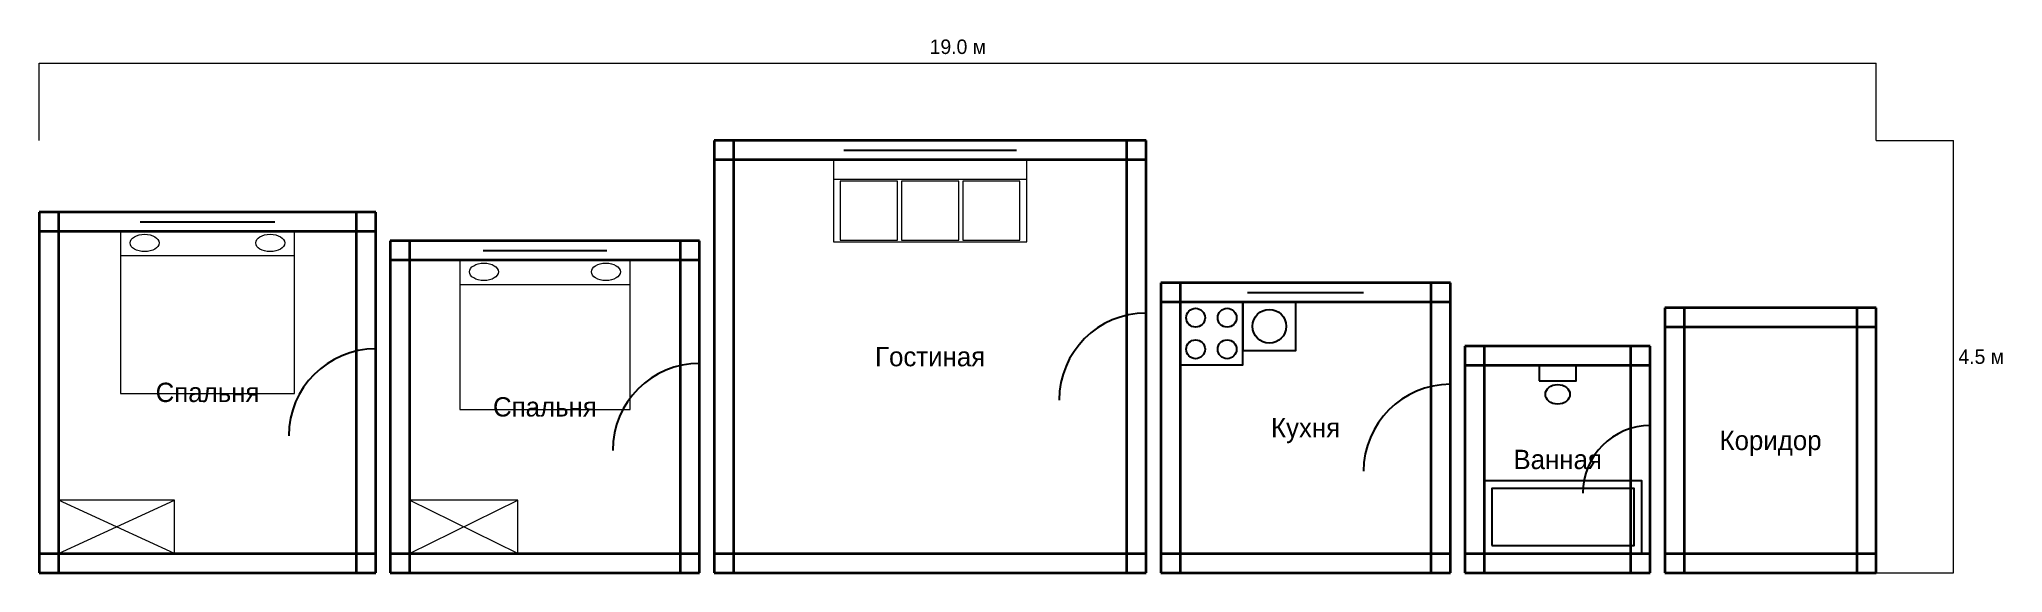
# Model space of a CAD drawing. Header units: metres. Extents: x 15 to 2048, y 30 to 582.
import ezdxf
from ezdxf.enums import TextEntityAlignment as Align

# ---------------------------------------------------------------- set-up
doc = ezdxf.new("R2010")
doc.units = ezdxf.units.M
for name, color, linetype, lineweight in [('Двери', 7, 'Continuous', 25), ('Мебель', 7, 'Continuous', 18), ('Окна', 7, 'Continuous', 25), ('Размеры', 1, 'Continuous', 13), ('Стены', 7, 'Continuous', 35), ('Текст', 7, 'Continuous', 13)]:
    doc.layers.add(name, color=color, linetype=linetype, lineweight=lineweight)

msp = doc.modelspace()

# ---------------------------------------------------------------- linework, layer by layer
at = {"layer": 'Двери'}
for p, q in [((1160.9, 208.6), (1160.9, 298.6)), ((363.3, 171.6), (363.3, 261.6)), ((698.7, 156.6), (698.7, 246.6)), ((1476, 135), (1476, 225)), ((1682.9, 112.2), (1682.9, 182.2))]:
    msp.add_line(p, q, dxfattribs=at)
for centre, radius in [((1160.9, 208.6), 90), ((363.3, 171.6), 90), ((698.7, 156.6), 90), ((1476, 135), 90), ((1682.9, 112.2), 70)]:
    msp.add_arc(centre, radius, 90, 180, dxfattribs=at)
at = {"layer": 'Мебель'}
for p, q in [((837.3, 437.2), (1037.3, 437.2)), ((99.1, 358.2), (279.1, 358.2)), ((450.4, 328.3), (626.6, 328.3)), ((35, 50), (155, 105)), ((155, 50), (35, 105)), ((398.3, 50), (510.4, 105)), ((510.4, 50), (398.3, 105))]:
    msp.add_line(p, q, dxfattribs=at)
for points in [[(837.3, 372.2), (1037.3, 372.2), (1037.3, 457.2), (837.3, 457.2), (837.3, 372.2)], [(844.3, 374.2), (903.6, 374.2), (903.6, 435.2), (844.3, 435.2), (844.3, 374.2)], [(907.6, 374.2), (967, 374.2), (967, 435.2), (907.6, 435.2), (907.6, 374.2)], [(971, 374.2), (1030.3, 374.2), (1030.3, 435.2), (971, 435.2), (971, 374.2)], [(99.1, 215.3), (279.1, 215.3), (279.1, 383.2), (99.1, 383.2), (99.1, 215.3)], [(450.4, 198.8), (626.6, 198.8), (626.6, 353.3), (450.4, 353.3), (450.4, 198.8)], [(35, 50), (155, 50), (155, 105), (35, 105), (35, 50)], [(398.3, 50), (510.4, 50), (510.4, 105), (398.3, 105), (398.3, 50)]]:
    msp.add_lwpolyline(points, dxfattribs=at)
for centre in [(124.1, 371.2), (254.1, 371.2), (475.4, 341.3), (601.6, 341.3)]:
    msp.add_ellipse(centre, major_axis=(15, 0), ratio=0.6, dxfattribs=at)
at = {"layer": 'Окна'}
for p, q in [((847.9, 477.2), (1026.7, 477.2)), ((847.9, 467.2), (1026.7, 467.2)), ((847.9, 457.2), (1026.7, 457.2)), ((119.5, 403.2), (258.8, 403.2)), ((119.5, 393.2), (258.8, 393.2)), ((119.5, 383.2), (258.8, 383.2)), ((474.4, 373.3), (602.6, 373.3)), ((474.4, 363.3), (602.6, 363.3)), ((474.4, 353.3), (602.6, 353.3)), ((1266, 330), (1386, 330)), ((1266, 320), (1386, 320)), ((1266, 310), (1386, 310))]:
    msp.add_line(p, q, dxfattribs=at)
at = {"layer": 'Размеры', "color": 1}
for p, q in [((15, 557.2), (1916.9, 557.2)), ((15, 477.2), (15, 557.2)), ((1916.9, 477.2), (1916.9, 557.2)), ((1916.9, 477.2), (1996.9, 477.2)), ((1996.9, 30), (1996.9, 477.2)), ((1916.9, 30), (1996.9, 30))]:
    msp.add_line(p, q, dxfattribs=at)
at = {"layer": 'Сантехника'}
for points in [[(1196, 245), (1261, 245), (1261, 310), (1196, 310), (1196, 245)], [(1261, 260), (1316, 260), (1316, 310), (1261, 310), (1261, 260)], [(1568, 228.4), (1606, 228.4), (1606, 244.5), (1568, 244.5), (1568, 228.4)], [(1511, 50), (1674.1, 50), (1674.1, 125), (1511, 125), (1511, 50)], [(1519, 58), (1666.1, 58), (1666.1, 117), (1519, 117), (1519, 58)]]:
    msp.add_lwpolyline(points, dxfattribs=at)
for centre, radius in [((1212.2, 293.8), 9.75), ((1244.8, 293.8), 9.75), ((1288.5, 285), 17.5), ((1212.2, 261.2), 9.75), ((1244.8, 261.2), 9.75)]:
    msp.add_circle(centre, radius, dxfattribs=at)
msp.add_ellipse((1587, 214.6), major_axis=(12.7, 0), ratio=0.8, dxfattribs=at)
at = {"layer": 'Стены'}
for p, q in [((1160.9, 477.2), (713.7, 477.2)), ((713.7, 477.2), (713.7, 30)), ((733.7, 477.2), (733.7, 30)), ((1140.9, 30), (1140.9, 477.2)), ((1160.9, 30), (1160.9, 477.2)), ((1160.9, 457.2), (713.7, 457.2)), ((363.3, 403.2), (15, 403.2)), ((15, 403.2), (15, 30)), ((35, 403.2), (35, 30)), ((343.3, 30), (343.3, 403.2)), ((363.3, 30), (363.3, 403.2)), ((363.3, 383.2), (15, 383.2)), ((698.7, 373.3), (378.3, 373.3)), ((378.3, 373.3), (378.3, 30)), ((398.3, 373.3), (398.3, 30)), ((678.7, 30), (678.7, 373.3)), ((698.7, 30), (698.7, 373.3)), ((698.7, 353.3), (378.3, 353.3)), ((1476, 330), (1176, 330)), ((1176, 330), (1176, 30)), ((1196, 330), (1196, 30)), ((1456, 30), (1456, 330)), ((1476, 30), (1476, 330)), ((1476, 310), (1176, 310)), ((1916.9, 303.9), (1697.8, 303.9)), ((1697.8, 303.9), (1697.8, 30)), ((1717.8, 303.9), (1717.8, 30)), ((1896.9, 30), (1896.9, 303.9)), ((1916.9, 30), (1916.9, 303.9)), ((1682.9, 264.5), (1491, 264.5)), ((1491, 264.5), (1491, 30)), ((1511, 264.5), (1511, 30)), ((1662.9, 30), (1662.9, 264.5)), ((1682.9, 30), (1682.9, 264.5)), ((1916.9, 283.9), (1697.8, 283.9)), ((1682.9, 244.5), (1491, 244.5)), ((15, 50), (363.3, 50)), ((378.3, 50), (698.7, 50)), ((713.7, 50), (1160.9, 50)), ((1176, 50), (1476, 50)), ((1491, 50), (1682.9, 50)), ((1697.8, 50), (1916.9, 50)), ((15, 30), (363.3, 30)), ((378.3, 30), (698.7, 30)), ((713.7, 30), (1160.9, 30)), ((1176, 30), (1476, 30)), ((1491, 30), (1682.9, 30)), ((1697.8, 30), (1916.9, 30))]:
    msp.add_line(p, q, dxfattribs=at)

# ---------------------------------------------------------------- texts
at = {"layer": 'Размеры', "color": 1}
msp.add_text('19.0 м', height=15, dxfattribs=at).set_placement((966, 562.2), align=Align.BOTTOM_CENTER)
msp.add_text('4.5 м', height=15, dxfattribs=at).set_placement((2001.9, 253.6), align=Align.MIDDLE_LEFT)
at = {"layer": 'Текст'}
for s, p in [('Гостиная', (937.3, 253.6)), ('Спальня', (189.2, 216.6)), ('Спальня', (538.5, 201.6)), ('Кухня', (1326, 180)), ('Коридор', (1807.4, 166.9)), ('Ванная', (1587, 147.2))]:
    msp.add_text(s, height=20, dxfattribs=at).set_placement(p, align=Align.MIDDLE_CENTER)

doc.saveas('drawing.dxf')
